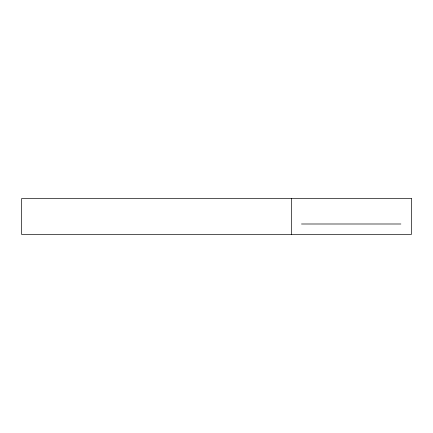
<?xml version="1.0" encoding="UTF-8"?>
<svg xmlns="http://www.w3.org/2000/svg" width="433" height="433" viewBox="0 0 433 433"><rect width="100%" height="100%" fill="white"/><g stroke="black" fill="none" stroke-linecap="round" stroke-linejoin="round"><path stroke-width="0.65" d="M301.492 223.996L400.861 223.996M291.441 198.514L291.441 234.486M411.35 198.514L21.65 198.514L21.65 234.486L411.35 234.486L411.35 198.514"/></g></svg>
